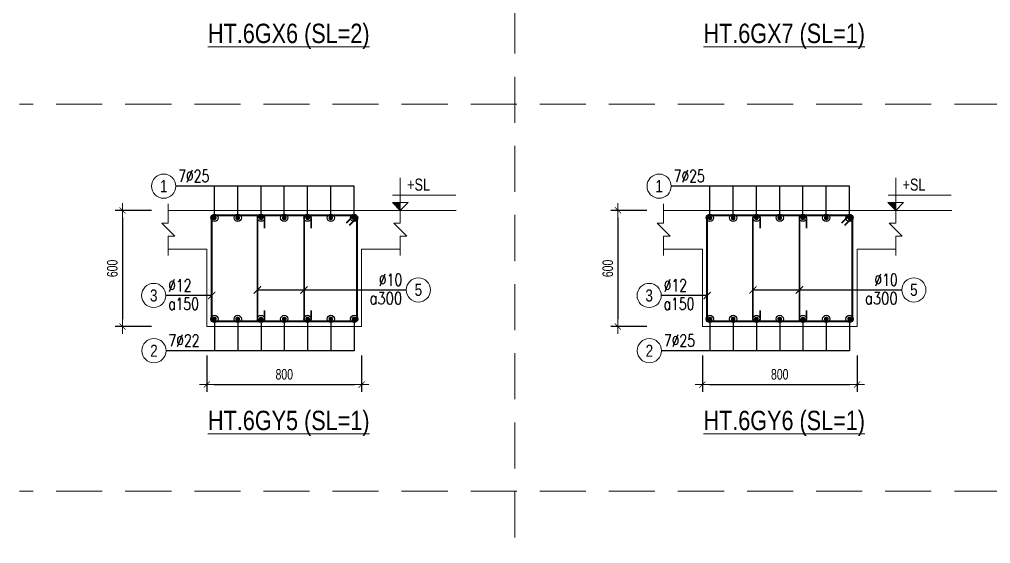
# Model space of a CAD drawing. Header units: millimetres. Extents: x 225489 to 327520, y -235866 to -221866.
# Drawn here: x 246514 to 251535, y -232136 to -229428 of the extents above; entities that cross this region are included whole.
import ezdxf
from ezdxf.enums import TextEntityAlignment as Align

# ---------------------------------------------------------------- set-up
doc = ezdxf.new("R2010")
doc.units = ezdxf.units.MM
doc.header["$PDMODE"] = 3
doc.linetypes.add('HIDDEN2', pattern=[4.762499999999999, 3.175, -1.5875])
doc.layers.get('0').update_dxf_attribs({"lineweight": 20})
doc.layers.get('Defpoints').update_dxf_attribs({"color": 151, "lineweight": 9})
for name, color, linetype, lineweight in [('NDC_S_ANNO', 7, 'Continuous', 20), ('NDC_S_CONTINUOUS', 3, 'Continuous', 20), ('NDC_S_DIM', 1, 'Continuous', 15), ('NDC_S_HIDDEN', 8, 'HIDDEN2', 13), ('NDC_S_REBAR', 4, 'Continuous', 35), ('NDC_S_STIRRUP', 4, 'Continuous', 40), ('NDC_S_TEXT SYMBOL', 7, 'Continuous', 20), ('NDC_S_THIN LINE', 8, 'Continuous', 9), ('NDC_S_VN TEXT', 7, 'Continuous', 20)]:
    doc.layers.add(name, color=color, linetype=linetype, lineweight=lineweight)
doc.styles.add('ARIAL', font='arial.ttf', dxfattribs={"width": 0.8})
doc.styles.add('NDC_ANNO', font='', dxfattribs={"width": 0.8})
doc.styles.add('NDC_DIM', font='', dxfattribs={"width": 0.75})
doc.styles.add('NDC_EN TXT', font='romans.shx', dxfattribs={"width": 0.8})
doc.styles.get('NDC_ANNO').set_extended_font_data('Dotum')
doc.styles.get('NDC_DIM').set_extended_font_data('Dotum')
doc.dimstyles.new('NDC_dim_25', dxfattribs={"dimscale": 25, "dimtxt": 2.2, "dimasz": 1.5, "dimexe": 1.5, "dimexo": 2.5, "dimgap": 1, "dimtad": 1, "dimdec": 0, "dimzin": 0, "dimdsep": 46, "dimtxsty": 'NDC_DIM', "dimblk": 'DIMMARK', "dimcen": 0.09, "dimdle": 1.2, "dimclrd": 1, "dimclre": 1, "dimclrt": 3, "dimadec": 0, "dimazin": 0, "dimtfac": 1, "dimtdec": 0, "dimtix": 1, "dimtofl": 0, "dimtmove": 0, "dimatfit": 3, "dimfxl": 6, "dimfxlon": 1, "dimtolj": 1, "dimtzin": 0, "dimarcsym": 0})

# ---------------------------------------------------------------- blocks, each defined once
blk = doc.blocks.new('kata_block_TD')
at = {"color": 6, "linetype": 'ByBlock', "lineweight": -2, "style": 'ARIAL', "width": 0.8}
blk.add_attdef('SECTDET2', text='', height=5, dxfattribs=at).set_placement((0, 7.970649532882817), align=Align.CENTER)
at = {"color": 0, "linetype": 'ByBlock', "lineweight": -2, "style": 'ARIAL', "width": 0.8}
blk.add_attdef('SECTDET1', text='', height=5, dxfattribs=at).set_placement((0, 1.470649532882817), align=Align.CENTER)
at = {"color": 3, "lineweight": 25, "style": 'ARIAL', "width": 0.8}
blk.add_attdef('SSCALE', text='', height=2.5, dxfattribs=at).set_placement((0, -3.998868953555331), align=Align.CENTER)
blk = doc.blocks.new('kata_block_CT')
at = {"layer": 'NDC_S_ANNO'}
blk.add_hatch(color=3, dxfattribs=at).paths.add_polyline_path([(0, 1.596954857557648), (-1.612010908633238, 1.596954857557648), (0, 0)])
at = {"layer": 'NDC_S_ANNO', "ltscale": 50}
h = blk.add_hatch(dxfattribs=at)
h.set_pattern_fill('ANSI31', color=256, scale=1.406250541793835, style=0)
h.set_pattern_definition([(45.00000000000001, (0, 5.456968210637569e-12), (-3.157122508925224, 3.157122508925225), [])])
h.paths.add_polyline_path([(0, 1.596954857557648), (0, 0), (1.612010908924276, 1.596954857557648)])
for p, q in [((-1.592704896858777, 3.140833880479477), (11.46947077315417, 3.140833880479477)), ((11.56125648126181, 5.456968210637569e-12), (-1.63869572513795, 5.456968210637569e-12))]:
    blk.add_line(p, q, dxfattribs=at)
for points in [[(0, 6.69495074864426), (0, 0)], [(0, 0), (-1.612010908924276, 1.596954857557648), (0, 1.596954857557648)], [(0, 0), (1.612010908924276, 1.596954857557648), (0, 1.596954857557648)]]:
    blk.add_lwpolyline(points, dxfattribs=at)
at = {"layer": 'NDC_S_ANNO', "color": 8, "ltscale": 50}
blk.add_lwpolyline([(0, 0), (-1.612010908633238, 1.596954857557648), (0, 1.596954857557648)], dxfattribs=at)
at = {"layer": 'NDC_S_TEXT SYMBOL', "color": 3, "style": 'NDC_ANNO', "width": 0.8}
blk.add_attdef('CT', (1.409564409346785, 4.068271311703938), '', height=2.5, dxfattribs=at)
blk = doc.blocks.new('DIMMARK')
at = {"layer": 'NDC_S_DIM', "color": 1}
blk.add_line((-1.5, 0), (1, 0), dxfattribs=at)
at = {"layer": 'NDC_S_DIM', "color": 2, "const_width": 0.1}
blk.add_lwpolyline([(-0.4242640687119285, -0.4242640687119285), (0.4242640687119285, 0.4242640687119285)], dxfattribs=at)
blk = doc.blocks.new('*D138')
at = {"layer": 'Defpoints', "color": 0, "transparency": 16777216}
for p in [(247483.7167519764, -231014.699382969), (248283.7167519764, -231014.699382969), (248283.7167519764, -231314.699382969)]:
    blk.add_point(p, dxfattribs=at)
at = {"layer": 'NDC_S_DIM', "color": 1, "lineweight": -2, "transparency": 16777216}
for p, q in [((247483.7167519764, -231164.699382969), (247483.7167519764, -231352.199382969)), ((248283.7167519764, -231164.699382969), (248283.7167519764, -231352.199382969)), ((247521.2167519764, -231314.699382969), (248246.2167519764, -231314.699382969))]:
    blk.add_line(p, q, dxfattribs=at)
at = {"layer": 'NDC_S_DIM', "color": 1, "lineweight": -2, "transparency": 16777216, "xscale": 37.5, "yscale": 37.5, "zscale": 37.5, "rotation": 180}
blk.add_blockref('DIMMARK', (247483.7167519764, -231314.699382969), dxfattribs=at)
at = {"layer": 'NDC_S_DIM', "color": 1, "lineweight": -2, "transparency": 16777216, "xscale": 37.5, "yscale": 37.5, "zscale": 37.5}
blk.add_blockref('DIMMARK', (248283.7167519764, -231314.699382969), dxfattribs=at)
at = {"layer": 'NDC_S_DIM', "color": 3, "transparency": 16777216, "insert": (247883.7167519764, -231262.199382969), "char_height": 55.00000000000001, "attachment_point": 5, "style": 'NDC_DIM'}
blk.add_mtext('\\A1;800', dxfattribs=at)
blk = doc.blocks.new('*D139')
at = {"layer": 'Defpoints', "color": 0, "transparency": 16777216}
for p in [(247553.3898765207, -230414.699382969), (247047.3898765207, -231014.699382969), (247553.3898765207, -231014.699382969)]:
    blk.add_point(p, dxfattribs=at)
at = {"layer": 'NDC_S_DIM', "color": 1, "lineweight": -2, "transparency": 16777216}
for p, q in [((247197.3898765207, -230414.699382969), (247009.8898765207, -230414.699382969)), ((247047.3898765207, -230452.199382969), (247047.3898765207, -230977.199382969)), ((247197.3898765207, -231014.699382969), (247009.8898765207, -231014.699382969))]:
    blk.add_line(p, q, dxfattribs=at)
at = {"layer": 'NDC_S_DIM', "color": 1, "lineweight": -2, "transparency": 16777216, "xscale": 37.5, "yscale": 37.5, "zscale": 37.5}
for p, rotation in [((247047.3898765207, -230414.699382969), 90), ((247047.3898765207, -231014.699382969), 270)]:
    blk.add_blockref('DIMMARK', p, dxfattribs=dict(at, rotation=rotation))
at = {"layer": 'NDC_S_DIM', "color": 3, "transparency": 16777216, "insert": (246994.8898765208, -230714.6993829689), "char_height": 55.00000000000001, "attachment_point": 5, "rotation": 90, "style": 'NDC_DIM'}
blk.add_mtext('\\A1;600', dxfattribs=at)
blk = doc.blocks.new('kata_block_THEP')
at = {"layer": 'NDC_S_REBAR', "color": 0}
for p, q in [((-0.5, 0), (0.5, 0)), ((-0.3535533905960619, 0.353553390592424), (0.3535533905960619, -0.353553390592424)), ((0.3535533905960619, 0.353553390592424), (-0.3535533905960619, -0.353553390592424)), ((0, 0.5), (0, -0.5))]:
    blk.add_line(p, q, dxfattribs=at)
at = {"layer": 'NDC_S_REBAR', "color": 0, "const_width": 0.08333333333333334}
blk.add_lwpolyline([(-0.5, -1.818989403545856e-12, 1), (0.5000000000145519, -1.818989403545856e-12, 1), (-0.5, -1.818989403545856e-12, 1)], format="xyb", dxfattribs=at)
blk = doc.blocks.new('*U11')
blk.add_circle((-2.5, 0), 2.5)
at = {"layer": 'NDC_S_VN TEXT', "color": 3, "style": 'NDC_EN TXT', "width": 0.75}
blk.add_attdef('DK1', (0.5, 0.8455043070534884), '', height=2.5, dxfattribs=at)
at = {"layer": 'NDC_S_VN TEXT', "color": 7, "style": 'ARIAL', "width": 0.8}
blk.add_attdef('SH2', text='', height=2.5, dxfattribs=at).set_placement((-2.5, 0), align=Align.MIDDLE)
blk = doc.blocks.new('*U12')
blk.add_circle((-2.5, 0), 2.5)
at = {"layer": 'NDC_S_VN TEXT', "color": 3, "style": 'NDC_EN TXT', "width": 0.75}
for tag, p in [('DK1', (0.5, 0.8455043070534884)), ('KC1', (0.5, -2.972544307831413))]:
    blk.add_attdef(tag, p, '', height=2.5, dxfattribs=at)
at = {"layer": 'NDC_S_VN TEXT', "color": 7, "style": 'ARIAL', "width": 0.8}
blk.add_attdef('SH2', text='', height=2.5, dxfattribs=at).set_placement((-2.5, 0), align=Align.MIDDLE)
blk = doc.blocks.new('*U15')
blk.add_circle((2.5, 0), 2.5)
at = {"layer": 'NDC_S_VN TEXT', "color": 3, "style": 'NDC_EN TXT'}
for tag, width, p in [('DK2', 0.75, (-0.85, 0.8455043070534884)), ('KC2', 0.8, (-0.85, -2.972544307831413))]:
    blk.add_attdef(tag, text='', height=2.5, dxfattribs=dict(at, width=width)).set_placement(p, align=Align.RIGHT)
at = {"layer": 'NDC_S_VN TEXT', "color": 7, "style": 'ARIAL', "width": 0.8}
blk.add_attdef('SH3', text='', height=2.5, dxfattribs=at).set_placement((2.5, 0), align=Align.MIDDLE)
blk = doc.blocks.new('*D140')
at = {"layer": 'Defpoints', "color": 0, "transparency": 16777216}
for p in [(250045.2276893449, -231014.699382969), (250845.2276893449, -231014.699382969), (250845.2276893449, -231314.699382969)]:
    blk.add_point(p, dxfattribs=at)
at = {"layer": 'NDC_S_DIM', "color": 1, "lineweight": -2, "transparency": 16777216}
for p, q in [((250045.2276893449, -231164.699382969), (250045.2276893449, -231352.199382969)), ((250845.2276893449, -231164.699382969), (250845.2276893449, -231352.199382969)), ((250082.7276893449, -231314.699382969), (250807.7276893449, -231314.699382969))]:
    blk.add_line(p, q, dxfattribs=at)
at = {"layer": 'NDC_S_DIM', "color": 1, "lineweight": -2, "transparency": 16777216, "xscale": 37.5, "yscale": 37.5, "zscale": 37.5, "rotation": 180}
blk.add_blockref('DIMMARK', (250045.2276893449, -231314.699382969), dxfattribs=at)
at = {"layer": 'NDC_S_DIM', "color": 1, "lineweight": -2, "transparency": 16777216, "xscale": 37.5, "yscale": 37.5, "zscale": 37.5}
blk.add_blockref('DIMMARK', (250845.2276893449, -231314.699382969), dxfattribs=at)
at = {"layer": 'NDC_S_DIM', "color": 3, "transparency": 16777216, "insert": (250445.2276893449, -231262.199382969), "char_height": 55.00000000000001, "attachment_point": 5, "style": 'NDC_DIM'}
blk.add_mtext('\\A1;800', dxfattribs=at)
blk = doc.blocks.new('*D141')
at = {"layer": 'Defpoints', "color": 0, "transparency": 16777216}
for p in [(250114.9008138892, -230414.699382969), (249608.9008138892, -231014.699382969), (250114.9008138892, -231014.699382969)]:
    blk.add_point(p, dxfattribs=at)
at = {"layer": 'NDC_S_DIM', "color": 1, "lineweight": -2, "transparency": 16777216}
for p, q in [((249758.9008138892, -230414.699382969), (249571.4008138892, -230414.699382969)), ((249608.9008138892, -230452.199382969), (249608.9008138892, -230977.199382969)), ((249758.9008138892, -231014.699382969), (249571.4008138892, -231014.699382969))]:
    blk.add_line(p, q, dxfattribs=at)
at = {"layer": 'NDC_S_DIM', "color": 1, "lineweight": -2, "transparency": 16777216, "xscale": 37.5, "yscale": 37.5, "zscale": 37.5}
for p, rotation in [((249608.9008138892, -230414.699382969), 90), ((249608.9008138892, -231014.699382969), 270)]:
    blk.add_blockref('DIMMARK', p, dxfattribs=dict(at, rotation=rotation))
at = {"layer": 'NDC_S_DIM', "color": 3, "transparency": 16777216, "insert": (249556.4008138893, -230714.6993829689), "char_height": 55.00000000000001, "attachment_point": 5, "rotation": 90, "style": 'NDC_DIM'}
blk.add_mtext('\\A1;600', dxfattribs=at)

msp = doc.modelspace()

# ---------------------------------------------------------------- linework, layer by layer
at = {"layer": 'NDC_S_CONTINUOUS'}
for points in [[(247283.7167519764, -230414.699382969), (247483.7167519764, -230414.699382969), (247483.7167519764, -230414.699382969), (248283.7167519764, -230414.699382969), (248283.7167519764, -230414.699382969), (248483.7167519764, -230414.699382969)], [(249845.2276893449, -230414.699382969), (250045.2276893449, -230414.699382969), (250045.2276893449, -230414.699382969), (250845.2276893449, -230414.699382969), (250845.2276893449, -230414.699382969), (251045.2276893449, -230414.699382969)], [(247283.7167519764, -230614.699382969), (247483.7167519764, -230614.699382969), (247483.7167519764, -231014.699382969), (248283.7167519764, -231014.699382969), (248283.7167519764, -230614.699382969), (248483.7167519764, -230614.699382969)], [(249845.2276893449, -230614.699382969), (250045.2276893449, -230614.699382969), (250045.2276893449, -231014.699382969), (250845.2276893449, -231014.699382969), (250845.2276893449, -230614.699382969), (251045.2276893449, -230614.699382969)]]:
    msp.add_lwpolyline(points, dxfattribs=at)
at = {"layer": 'NDC_S_HIDDEN', "ltscale": 75}
for p, q in [((249075.8963880729, -221865.8761660784), (249075.8963880729, -235865.8761660625)), ((264444.9620122843, -229865.8761660693), (246514.3854507044, -229865.8761660692)), ((264444.9620122843, -231865.876166067), (246514.3854507044, -231865.8761660669))]:
    msp.add_line(p, q, dxfattribs=at)
at = {"layer": 'NDC_S_REBAR'}
for points in [[(247781.9484221656, -230507.0440729023), (247781.9484221656, -230458.1309030924, 0.9999999999999999), (247745.0844221656, -230458.1309030924), (247745.0844221656, -230971.2673829689, 0.9999999999999999), (247781.9484221656, -230971.2673829689), (247781.9484221656, -230932.0104919601, -0.414213562)], [(248022.6150888321, -230507.0440729023), (248022.6150888321, -230458.1309030924, 0.9999999999999999), (247985.7510888321, -230458.1309030924), (247985.7510888321, -230971.2673829689, 0.9999999999999999), (248022.6150888321, -230971.2673829689), (248022.6150888321, -230932.0104919601, -0.414213562)], [(250343.4593595341, -230507.0440729023), (250343.4593595341, -230458.1309030924, 0.9999999999999999), (250306.5953595341, -230458.1309030924), (250306.5953595341, -230971.2673829689, 0.9999999999999999), (250343.4593595341, -230971.2673829689), (250343.4593595341, -230932.0104919601, -0.414213562)], [(250584.1260262006, -230507.0440729023), (250584.1260262006, -230458.1309030924, 0.9999999999999999), (250547.2620262006, -230458.1309030924), (250547.2620262006, -230971.2673829689, 0.9999999999999999), (250584.1260262006, -230971.2673829689), (250584.1260262006, -230932.0104919601, -0.414213562)]]:
    msp.add_lwpolyline(points, format="xyb", dxfattribs=at)
at = {"layer": 'NDC_S_STIRRUP'}
for points in [[(248204.7167519764, -230479.699382969), (248244.7167519764, -230439.699382969, -0.414213562), (248258.7167519764, -230453.699382969), (248258.7167519764, -230975.699382969, -0.414213562), (248244.7167519764, -230989.699382969), (247522.7167519764, -230989.699382969, -0.414213562), (247508.7167519764, -230975.699382969), (247508.7167519764, -230453.699382969, -0.414213562), (247522.7167519764, -230439.699382969), (248244.7167519764, -230439.699382969, -0.414213562), (248258.7167519764, -230453.699382969), (248218.7167519764, -230493.699382969)], [(250766.2276893449, -230479.699382969), (250806.2276893449, -230439.699382969, -0.414213562), (250820.2276893449, -230453.699382969), (250820.2276893449, -230975.699382969, -0.414213562), (250806.2276893449, -230989.699382969), (250084.2276893449, -230989.699382969, -0.414213562), (250070.2276893449, -230975.699382969), (250070.2276893449, -230453.699382969, -0.414213562), (250084.2276893449, -230439.699382969), (250806.2276893449, -230439.699382969, -0.414213562), (250820.2276893449, -230453.699382969), (250780.2276893449, -230493.699382969)]]:
    msp.add_lwpolyline(points, format="xyb", dxfattribs=at)
at = {"layer": 'NDC_S_THIN LINE'}
for points in [[(247283.7167519764, -230648.0327163023), (247283.7167519764, -230548.0327163023), (247317.0500853098, -230548.0327163023), (247250.3834186431, -230481.3660496356), (247283.7167519765, -230481.3660496356), (247283.7167519765, -230381.3660496356)], [(248483.7167519764, -230648.0327163023), (248483.7167519764, -230548.0327163023), (248517.0500853098, -230548.0327163023), (248450.3834186431, -230481.3660496356), (248483.7167519765, -230481.3660496356), (248483.7167519765, -230381.3660496356)], [(249845.2276893449, -230648.0327163023), (249845.2276893449, -230548.0327163023), (249878.5610226783, -230548.0327163023), (249811.8943560116, -230481.3660496356), (249845.227689345, -230481.3660496356), (249845.227689345, -230381.3660496356)], [(251045.2276893449, -230648.0327163023), (251045.2276893449, -230548.0327163023), (251078.5610226783, -230548.0327163023), (251011.8943560116, -230481.3660496356), (251045.227689345, -230481.3660496356), (251045.227689345, -230381.3660496356)]]:
    msp.add_lwpolyline(points, dxfattribs=at)

# ---------------------------------------------------------------- block references
at = {"layer": 'NDC_S_REBAR', "xscale": 22, "yscale": 22, "zscale": 22}
for p in [(247522.7167519764, -230453.699382969), (247643.0500853097, -230453.699382969), (247763.383418643, -230453.699382969), (247883.7167519763, -230453.6993829689), (248004.0500853097, -230453.6993829689), (248124.3834186429, -230453.6993829689), (248244.7167519764, -230453.699382969), (250084.2276893449, -230453.699382969), (250204.5610226782, -230453.699382969), (250324.8943560115, -230453.699382969), (250445.2276893448, -230453.6993829689), (250565.5610226782, -230453.6993829689), (250685.8943560114, -230453.6993829689), (250806.2276893449, -230453.699382969), (247522.7167519764, -230975.699382969), (247643.0500853097, -230975.699382969), (247763.383418643, -230975.699382969), (247883.7167519763, -230975.6993829689), (248004.0500853097, -230975.6993829689), (248124.3834186429, -230975.6993829689), (248244.7167519764, -230975.699382969), (250084.2276893449, -230975.699382969), (250204.5610226782, -230975.699382969), (250324.8943560115, -230975.699382969), (250445.2276893448, -230975.6993829689), (250565.5610226782, -230975.6993829689), (250685.8943560114, -230975.6993829689), (250806.2276893449, -230975.699382969)]:
    msp.add_blockref('kata_block_THEP', p, dxfattribs=at)
at = {"layer": 'NDC_S_THIN LINE', "xscale": 25, "yscale": 25, "zscale": 25}
for name, p, values in [('*U11', (247322.7167519764, -230289.699382969), {'SH2': '1', 'DK1': '7%%c25'}), ('*U11', (249884.2276893449, -230289.699382969), {'SH2': '1', 'DK1': '7%%c25'}), ('*U15', (248514.7729508406, -230825.856955074), {'SH3': '5', 'DK2': '%%c10', 'KC2': 'a300'}), ('*U15', (251076.2838882091, -230825.856955074), {'SH3': '5', 'DK2': '%%c10', 'KC2': 'a300'}), ('*U12', (247271.2167519764, -230854.3910845805), {'SH2': '3', 'DK1': '%%c12', 'KC1': 'a150'}), ('*U12', (249832.7276893449, -230854.3910845805), {'SH2': '3', 'DK1': '%%c12', 'KC1': 'a150'}), ('*U11', (247272.4077835996, -231139.699382969), {'SH2': '2', 'DK1': '7%%c22'}), ('*U11', (249833.9187209681, -231139.699382969), {'SH2': '2', 'DK1': '7%%c25'})]:
    msp.add_blockref(name, p, dxfattribs=at).add_auto_attribs(values)
at = {"layer": 'NDC_S_VN TEXT'}
ref = msp.add_blockref('kata_block_TD', (247906.975126334, -229579.6050299083), dxfattribs=dict(at, xscale=20, yscale=20, zscale=20))
ref.add_attrib('SECTDET1', '%%uHT.6GX6 (SL=2)', dxfattribs={"layer": '0', "color": 0, "linetype": 'ByBlock', "lineweight": -2, "height": 100, "style": 'ARIAL', "width": 0.8}).set_placement((247906.975126334, -229550.1920392506), align=Align.CENTER)
ref = msp.add_blockref('kata_block_TD', (250468.4860637025, -229579.6050299083), dxfattribs=dict(at, xscale=20, yscale=20, zscale=20))
ref.add_attrib('SECTDET1', '%%uHT.6GX7 (SL=1)', dxfattribs={"layer": '0', "color": 0, "linetype": 'ByBlock', "lineweight": -2, "height": 100, "style": 'ARIAL', "width": 0.8}).set_placement((250468.4860637025, -229550.1920392506), align=Align.CENTER)
at = {"layer": 'NDC_S_VN TEXT', "xscale": 25, "yscale": 25, "zscale": 25}
for p in [(248483.7167519764, -230414.699382969), (251045.2276893449, -230414.699382969)]:
    msp.add_blockref('kata_block_CT', p, dxfattribs=at).add_auto_attribs({'CT': '+SL'})
at = {"layer": 'NDC_S_VN TEXT'}
ref = msp.add_blockref('kata_block_TD', (247906.975126334, -231579.605029906), dxfattribs=dict(at, xscale=20, yscale=20, zscale=20))
ref.add_attrib('SECTDET1', '%%uHT.6GY5 (SL=1)', dxfattribs={"layer": '0', "color": 0, "linetype": 'ByBlock', "lineweight": -2, "height": 100, "style": 'ARIAL', "width": 0.8}).set_placement((247906.975126334, -231550.1920392483), align=Align.CENTER)
ref = msp.add_blockref('kata_block_TD', (250468.4860637025, -231579.605029906), dxfattribs=dict(at, xscale=20, yscale=20, zscale=20))
ref.add_attrib('SECTDET1', '%%uHT.6GY6 (SL=1)', dxfattribs={"layer": '0', "color": 0, "linetype": 'ByBlock', "lineweight": -2, "height": 100, "style": 'ARIAL', "width": 0.8}).set_placement((250468.4860637025, -231550.1920392483), align=Align.CENTER)

# ---------------------------------------------------------------- dimensions: what is measured, and where the dimension line sits
at = {"layer": 'NDC_S_DIM'}
for base, p1, p2, picture, middle in [((247047.3898765207, -231014.699382969), (247553.3898765207, -230414.699382969), (247553.3898765207, -231014.699382969), '*D139', (246994.8898765208, -230714.6993829689)), ((249608.9008138892, -231014.699382969), (250114.9008138892, -230414.699382969), (250114.9008138892, -231014.699382969), '*D141', (249556.4008138893, -230714.6993829689))]:
    dim = msp.add_linear_dim(base=base, p1=p1, p2=p2, angle=270, dimstyle='NDC_dim_25', dxfattribs=at)
    dim.commit()
    dim.dimension.update_dxf_attribs({"geometry": picture, "text_midpoint": middle})
for base, p1, p2, picture, middle in [((248283.7167519764, -231314.699382969), (247483.7167519764, -231014.699382969), (248283.7167519764, -231014.699382969), '*D138', (247883.7167519764, -231262.199382969)), ((250845.2276893449, -231314.699382969), (250045.2276893449, -231014.699382969), (250845.2276893449, -231014.699382969), '*D140', (250445.2276893449, -231262.199382969))]:
    dim = msp.add_linear_dim(base=base, p1=p1, p2=p2, dimstyle='NDC_dim_25', dxfattribs=at)
    dim.commit()
    dim.dimension.update_dxf_attribs({"geometry": picture, "text_midpoint": middle})

# ---------------------------------------------------------------- leaders
at = {"layer": 'NDC_S_THIN LINE'}
for points, override in [([(247522.7167519764, -230453.699382969), (247522.7167519764, -230289.699382969), (247322.7167519764, -230289.699382969)], {"dimldrblk": 'DotBlank'}), ([(248244.7167519764, -230453.699382969), (248244.7167519764, -230289.699382969), (247322.7167519764, -230289.699382969)], {"dimldrblk": 'DotBlank'}), ([(247643.0500853097, -230453.699382969), (247643.0500853097, -230289.699382969), (247443.0500853098, -230289.699382969)], {"dimldrblk": 'DotBlank'}), ([(247763.3834186431, -230453.699382969), (247763.3834186431, -230289.699382969), (247563.3834186431, -230289.699382969)], {"dimldrblk": 'DotBlank'}), ([(247883.7167519763, -230453.699382969), (247883.7167519763, -230289.699382969), (247683.7167519763, -230289.699382969)], {"dimldrblk": 'DotBlank'}), ([(248004.0500853097, -230453.699382969), (248004.0500853097, -230289.699382969), (247804.0500853097, -230289.699382969)], {"dimldrblk": 'DotBlank'}), ([(248124.3834186429, -230453.699382969), (248124.3834186429, -230289.699382969), (247924.3834186429, -230289.699382969)], {"dimldrblk": 'DotBlank'}), ([(250084.2276893449, -230453.699382969), (250084.2276893449, -230289.699382969), (249884.2276893449, -230289.699382969)], {"dimldrblk": 'DotBlank'}), ([(250806.2276893449, -230453.699382969), (250806.2276893449, -230289.699382969), (249884.2276893449, -230289.699382969)], {"dimldrblk": 'DotBlank'}), ([(250204.5610226782, -230453.699382969), (250204.5610226782, -230289.699382969), (250004.5610226783, -230289.699382969)], {"dimldrblk": 'DotBlank'}), ([(250324.8943560116, -230453.699382969), (250324.8943560116, -230289.699382969), (250124.8943560116, -230289.699382969)], {"dimldrblk": 'DotBlank'}), ([(250445.2276893448, -230453.699382969), (250445.2276893448, -230289.699382969), (250245.2276893448, -230289.699382969)], {"dimldrblk": 'DotBlank'}), ([(250565.5610226782, -230453.699382969), (250565.5610226782, -230289.699382969), (250365.5610226782, -230289.699382969)], {"dimldrblk": 'DotBlank'}), ([(250685.8943560114, -230453.699382969), (250685.8943560114, -230289.699382969), (250485.8943560114, -230289.699382969)], {"dimldrblk": 'DotBlank'}), ([(247745.0844221656, -230825.856955074), (248514.7729508406, -230825.856955074)], {"dimldrblk": 'ArchTick'}), ([(247985.7510888321, -230825.856955074), (248514.7729508406, -230825.856955074)], {"dimldrblk": 'ArchTick'}), ([(250306.5953595341, -230825.856955074), (251076.2838882091, -230825.856955074)], {"dimldrblk": 'ArchTick'}), ([(250547.2620262006, -230825.856955074), (251076.2838882091, -230825.856955074)], {"dimldrblk": 'ArchTick'}), ([(247508.7167519764, -230854.3910845805), (247271.2167519764, -230854.3910845805)], {"dimldrblk": 'ArchTick'}), ([(250070.2276893449, -230854.3910845805), (249832.7276893449, -230854.3910845805)], {"dimldrblk": 'ArchTick'}), ([(247522.7167519764, -230975.699382969), (247522.7167519764, -231139.699382969), (247272.4077835996, -231139.699382969)], {"dimldrblk": 'DotBlank'}), ([(248244.7167519764, -230975.699382969), (248244.7167519764, -231139.699382969), (247272.4077835996, -231139.699382969)], {"dimldrblk": 'DotBlank'}), ([(247643.0500853097, -230975.699382969), (247643.0500853097, -231139.699382969), (247392.7411169329, -231139.699382969)], {"dimldrblk": 'DotBlank'}), ([(247763.3834186431, -230975.699382969), (247763.3834186431, -231139.699382969), (247513.0744502663, -231139.699382969)], {"dimldrblk": 'DotBlank'}), ([(247883.7167519763, -230975.699382969), (247883.7167519763, -231139.699382969), (247633.4077835995, -231139.699382969)], {"dimldrblk": 'DotBlank'}), ([(248004.0500853097, -230975.699382969), (248004.0500853097, -231139.699382969), (247753.7411169328, -231139.699382969)], {"dimldrblk": 'DotBlank'}), ([(248124.3834186429, -230975.699382969), (248124.3834186429, -231139.699382969), (247874.0744502661, -231139.699382969)], {"dimldrblk": 'DotBlank'}), ([(250084.2276893449, -230975.699382969), (250084.2276893449, -231139.699382969), (249833.9187209681, -231139.699382969)], {"dimldrblk": 'DotBlank'}), ([(250806.2276893449, -230975.699382969), (250806.2276893449, -231139.699382969), (249833.9187209681, -231139.699382969)], {"dimldrblk": 'DotBlank'}), ([(250204.5610226782, -230975.699382969), (250204.5610226782, -231139.699382969), (249954.2520543014, -231139.699382969)], {"dimldrblk": 'DotBlank'}), ([(250324.8943560116, -230975.699382969), (250324.8943560116, -231139.699382969), (250074.5853876348, -231139.699382969)], {"dimldrblk": 'DotBlank'}), ([(250445.2276893448, -230975.699382969), (250445.2276893448, -231139.699382969), (250194.918720968, -231139.699382969)], {"dimldrblk": 'DotBlank'}), ([(250565.5610226782, -230975.699382969), (250565.5610226782, -231139.699382969), (250315.2520543013, -231139.699382969)], {"dimldrblk": 'DotBlank'}), ([(250685.8943560114, -230975.699382969), (250685.8943560114, -231139.699382969), (250435.5853876346, -231139.699382969)], {"dimldrblk": 'DotBlank'})]:
    msp.add_leader(points, dimstyle='NDC_dim_25', override=override, dxfattribs=at)

doc.saveas('drawing.dxf')
